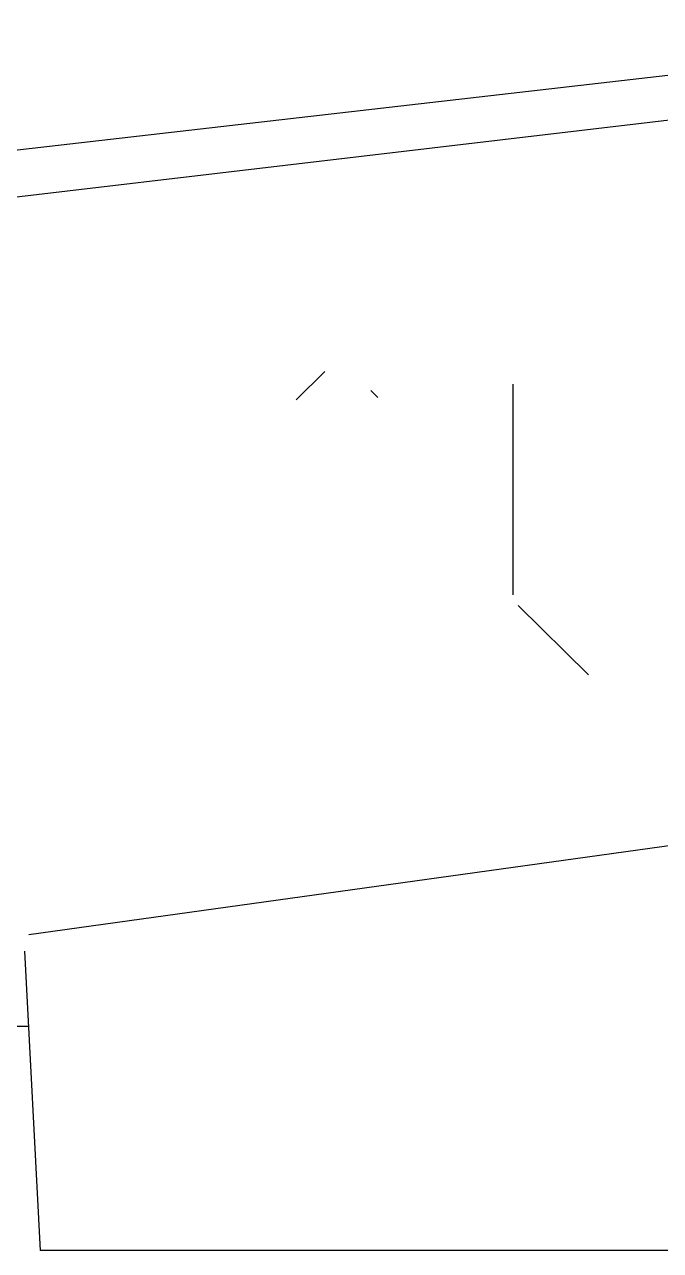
# Model space of a CAD drawing. Extents: x 0 to 16296672895, y -37409619871 to 0.
# Drawn here: x 16296672113.44 to 16296672122.43, y -37409617889.7 to -37409617872.37 of the extents above; entities that cross this region are included whole.
import ezdxf

# ---------------------------------------------------------------- set-up
doc = ezdxf.new("R2010")
doc.units = 0
doc.header["$LTSCALE"] = 10
doc.header["$MEASUREMENT"] = 0
doc.layers.add('1', color=7, linetype='CONTINUOUS')

msp = doc.modelspace()

# ---------------------------------------------------------------- linework, layer by layer
at = {"layer": '1', "color": 7, "linetype": 'Continuous'}
for p, q in [((16296672117.280609, -37409617877.673897), (16296672117.68626, -37409617877.271538)), ((16296672118.338659, -37409617877.540421), (16296672118.43786, -37409617877.638008)), ((16296672120.343109, -37409617877.450821), (16296672120.343109, -37409617880.426514)), ((16296672120.421391, -37409617880.581139), (16296672121.413151, -37409617881.556763)), ((16296672113.441669, -37409617885.467522), (16296672113.66329, -37409617889.696297)), ((16296672113.497641, -37409617886.527969), (16296672107.5161, -37409617886.527969)), ((16296672129.843109, -37409617889.696297), (16296672113.66329, -37409617889.696297))]:
    msp.add_line(p, q, dxfattribs=at)
for points in [[(16296672109.56115, -37409617874.571762, 0), (16296672109.779131, -37409617874.293831, 0), (16296672110.292681, -37409617874.019279, 0), (16296672111.09763, -37409617873.750938, 0), (16296672112.189079, -37409617873.496727, 0), (16296672113.555389, -37409617873.258652, 0), (16296672115.17975, -37409617873.040169, 0), (16296672118.055161, -37409617872.760986, 0), (16296672121.36919, -37409617872.548607, 0), (16296672124.991501, -37409617872.415497, 0), (16296672128.776649, -37409617872.366409, 0)], [(16296672127.43936, -37409617873.143784, 0), (16296672124.13707, -37409617873.217941, 0), (16296672120.994961, -37409617873.37204, 0), (16296672118.117359, -37409617873.601227, 0), (16296672115.599091, -37409617873.89756, 0), (16296672113.52536, -37409617874.251556, 0), (16296672111.96257, -37409617874.651138, 0), (16296672110.965799, -37409617875.08329, 0), (16296672110.565041, -37409617875.533539, 0)], [(16296672122.948811, -37409617873.38549, 0), (16296672122.369381, -37409617873.422256, 0), (16296672121.802059, -37409617873.461983, 0), (16296672121.247801, -37409617873.504547, 0), (16296672120.707479, -37409617873.549942, 0), (16296672120.18199, -37409617873.598053, 0), (16296672119.672171, -37409617873.648819, 0), (16296672119.17885, -37409617873.702148, 0), (16296672118.702829, -37409617873.757957, 0), (16296672118.24489, -37409617873.816147, 0), (16296672117.805771, -37409617873.876663, 0), (16296672117.386169, -37409617873.939346, 0), (16296672116.98679, -37409617874.004143, 0), (16296672116.608259, -37409617874.070923, 0), (16296672116.251209, -37409617874.139587, 0), (16296672115.91622, -37409617874.21003, 0), (16296672115.603809, -37409617874.28212, 0), (16296672115.31451, -37409617874.355759, 0), (16296672115.04879, -37409617874.430809, 0), (16296672114.80706, -37409617874.507156, 0), (16296672114.589741, -37409617874.584686, 0), (16296672114.39715, -37409617874.663269, 0), (16296672114.229639, -37409617874.742767, 0), (16296672114.08745, -37409617874.823067, 0), (16296672113.970819, -37409617874.904007, 0), (16296672113.87995, -37409617874.985497, 0), (16296672113.81498, -37409617875.06739, 0), (16296672113.776011, -37409617875.149544, 0), (16296672113.763109, -37409617875.231819, 0), (16296672113.77631, -37409617875.314102, 0), (16296672113.815571, -37409617875.396263, 0), (16296672113.880831, -37409617875.478127, 0), (16296672113.971991, -37409617875.559624, 0), (16296672114.0889, -37409617875.640556, 0), (16296672114.231371, -37409617875.720848, 0), (16296672114.399179, -37409617875.800339, 0), (16296672114.592039, -37409617875.878906, 0), (16296672114.809641, -37409617875.956421, 0), (16296672115.05164, -37409617876.032761, 0), (16296672115.317631, -37409617876.107803, 0)], [(16296672122.82062, -37409617874.049492, 0), (16296672122.370741, -37409617874.08165, 0), (16296672121.929979, -37409617874.115791, 0), (16296672121.498859, -37409617874.151863, 0), (16296672121.077921, -37409617874.189827, 0), (16296672120.667669, -37409617874.22963, 0), (16296672120.2686, -37409617874.271233, 0), (16296672119.88121, -37409617874.314583, 0), (16296672119.50596, -37409617874.359627, 0), (16296672119.14332, -37409617874.406303, 0), (16296672118.79373, -37409617874.454559, 0), (16296672118.457609, -37409617874.504341, 0), (16296672118.13537, -37409617874.55558, 0), (16296672117.82741, -37409617874.608223, 0), (16296672117.5341, -37409617874.662193, 0), (16296672117.2558, -37409617874.71743, 0), (16296672116.992849, -37409617874.773872, 0), (16296672116.74556, -37409617874.831444, 0), (16296672116.51425, -37409617874.890083, 0), (16296672116.299179, -37409617874.949707, 0), (16296672116.100639, -37409617875.010246, 0), (16296672115.91884, -37409617875.071632, 0), (16296672115.75403, -37409617875.133789, 0), (16296672115.6064, -37409617875.19664, 0), (16296672115.47613, -37409617875.260109, 0), (16296672115.363371, -37409617875.324112, 0), (16296672115.26827, -37409617875.38858, 0), (16296672115.190941, -37409617875.45343, 0), (16296672115.131479, -37409617875.518593, 0), (16296672115.08996, -37409617875.583961, 0), (16296672115.06642, -37409617875.649483, 0), (16296672115.0609, -37409617875.715073, 0), (16296672115.07341, -37409617875.78064, 0), (16296672115.10393, -37409617875.846123, 0), (16296672115.15242, -37409617875.911423, 0), (16296672115.218821, -37409617875.976463, 0)], [(16296672122.61208, -37409617875.355003, 0), (16296672122.39908, -37409617875.37149, 0), (16296672122.188419, -37409617875.388474, 0), (16296672121.98015, -37409617875.405907, 0), (16296672121.774349, -37409617875.42382, 0), (16296672121.57107, -37409617875.442177, 0), (16296672121.37038, -37409617875.461014, 0), (16296672121.17234, -37409617875.480293, 0), (16296672120.977011, -37409617875.5, 0), (16296672120.78447, -37409617875.520149, 0), (16296672120.594761, -37409617875.540733, 0), (16296672120.40794, -37409617875.561729, 0), (16296672120.224079, -37409617875.583153, 0), (16296672120.043221, -37409617875.60498, 0), (16296672119.86544, -37409617875.627213, 0), (16296672119.690781, -37409617875.649841, 0), (16296672119.5193, -37409617875.672859, 0), (16296672119.351049, -37409617875.696259, 0), (16296672119.18609, -37409617875.720032, 0)], [(16296672119.18609, -37409617875.720032, 0), (16296672119.051571, -37409617875.740067, 0), (16296672118.91939, -37409617875.760353, 0), (16296672118.78957, -37409617875.780869, 0), (16296672118.66214, -37409617875.801643, 0), (16296672118.537121, -37409617875.822639, 0), (16296672118.414551, -37409617875.843872, 0), (16296672118.294439, -37409617875.865334, 0), (16296672118.17683, -37409617875.887009, 0), (16296672118.061741, -37409617875.908913, 0), (16296672117.9492, -37409617875.931023, 0), (16296672117.83922, -37409617875.953339, 0), (16296672117.73184, -37409617875.975861, 0), (16296672117.627081, -37409617875.998573, 0), (16296672117.52496, -37409617876.021492, 0), (16296672117.425501, -37409617876.044594, 0), (16296672117.32872, -37409617876.067871, 0), (16296672117.23464, -37409617876.091339, 0), (16296672117.14329, -37409617876.114967, 0), (16296672117.054689, -37409617876.138779, 0), (16296672116.968849, -37409617876.162743, 0), (16296672116.88578, -37409617876.186867, 0), (16296672116.805519, -37409617876.211143, 0), (16296672116.728081, -37409617876.235573, 0), (16296672116.653469, -37409617876.260132, 0), (16296672116.581711, -37409617876.284843, 0), (16296672116.51281, -37409617876.309669, 0), (16296672116.4468, -37409617876.334633, 0), (16296672116.38368, -37409617876.359711, 0), (16296672116.323469, -37409617876.384911, 0), (16296672116.266171, -37409617876.410217, 0), (16296672116.211821, -37409617876.435623, 0), (16296672116.1604, -37409617876.461143, 0), (16296672116.11195, -37409617876.486732, 0), (16296672116.06646, -37409617876.512428, 0), (16296672116.023951, -37409617876.5382, 0), (16296672115.984421, -37409617876.564049, 0), (16296672115.947889, -37409617876.589973, 0), (16296672115.91436, -37409617876.615952, 0), (16296672115.883841, -37409617876.641998, 0), (16296672115.85634, -37409617876.668098, 0), (16296672115.83186, -37409617876.694237, 0), (16296672115.8104, -37409617876.720444, 0), (16296672115.791981, -37409617876.746658, 0), (16296672115.7766, -37409617876.772919, 0), (16296672115.76425, -37409617876.79921, 0), (16296672115.75495, -37409617876.825508, 0), (16296672115.74869, -37409617876.85183, 0), (16296672115.74547, -37409617876.878159, 0), (16296672115.7453, -37409617876.904503, 0), (16296672115.74818, -37409617876.930817, 0)], [(16296672115.143351, -37409617875.922089, 0), (16296672115.143351, -37409617875.922089, 0), (16296672115.143351, -37409617875.922081, 0), (16296672115.14337, -37409617875.922081, 0), (16296672115.143721, -37409617875.922256, 0), (16296672115.149719, -37409617875.926239, 0), (16296672115.25103, -37409617876.004646, 0)], [(16296672115.249729, -37409617876.005432, 0), (16296672115.54987, -37409617876.378212, 0), (16296672115.73834, -37409617876.939903, 0)], [(16296672122.765249, -37409617875.989243, 0), (16296672122.351, -37409617876.02211, 0), (16296672121.94619, -37409617876.056831, 0), (16296672121.551331, -37409617876.093353, 0), (16296672121.166929, -37409617876.13163, 0), (16296672120.793461, -37409617876.171623, 0), (16296672120.43141, -37409617876.213257, 0), (16296672120.081209, -37409617876.256523, 0), (16296672119.74332, -37409617876.301331, 0), (16296672119.418171, -37409617876.347633, 0), (16296672119.10615, -37409617876.395378, 0), (16296672118.807671, -37409617876.444504, 0), (16296672118.52309, -37409617876.494926, 0), (16296672118.25279, -37409617876.546623, 0), (16296672117.997101, -37409617876.599487, 0), (16296672117.75634, -37409617876.653481, 0), (16296672117.530809, -37409617876.708527, 0), (16296672117.32081, -37409617876.764549, 0), (16296672117.126591, -37409617876.821503, 0), (16296672116.9484, -37409617876.879272, 0), (16296672116.786461, -37409617876.93782, 0), (16296672116.640989, -37409617876.997063, 0), (16296672116.51215, -37409617877.056923, 0), (16296672116.40012, -37409617877.117317, 0), (16296672116.305031, -37409617877.178177, 0), (16296672116.227011, -37409617877.239449, 0), (16296672116.166149, -37409617877.301033, 0), (16296672116.12254, -37409617877.362831, 0), (16296672116.09622, -37409617877.424797, 0), (16296672116.087219, -37409617877.486847, 0), (16296672116.09557, -37409617877.548889, 0), (16296672116.12125, -37409617877.610863, 0), (16296672116.164221, -37409617877.672684, 0), (16296672116.22443, -37409617877.734261, 0), (16296672116.301821, -37409617877.79554, 0)], [(16296672122.66259, -37409617876.384773, 0), (16296672122.185539, -37409617876.428162, 0), (16296672121.724689, -37409617876.474289, 0), (16296672121.281031, -37409617876.523064, 0), (16296672120.855511, -37409617876.574387, 0), (16296672120.449011, -37409617876.628143, 0), (16296672120.062401, -37409617876.684196, 0), (16296672119.696501, -37409617876.74247, 0), (16296672119.352079, -37409617876.802818, 0), (16296672119.029869, -37409617876.865112, 0), (16296672118.73056, -37409617876.92923, 0), (16296672118.454769, -37409617876.995033, 0), (16296672118.2031, -37409617877.062363, 0), (16296672117.97607, -37409617877.131104, 0), (16296672117.77417, -37409617877.201088, 0), (16296672117.59782, -37409617877.272186, 0), (16296672117.447399, -37409617877.344238, 0), (16296672117.323219, -37409617877.417099, 0), (16296672117.22555, -37409617877.490601, 0), (16296672117.154591, -37409617877.564598, 0), (16296672117.110491, -37409617877.638931, 0), (16296672117.093361, -37409617877.713448, 0), (16296672117.10322, -37409617877.787979, 0), (16296672117.140051, -37409617877.862381, 0), (16296672117.203779, -37409617877.936493, 0), (16296672117.29427, -37409617878.010139, 0), (16296672117.411329, -37409617878.083183, 0), (16296672117.554701, -37409617878.155457, 0), (16296672117.7241, -37409617878.226837, 0), (16296672117.919149, -37409617878.297142, 0), (16296672118.13945, -37409617878.366226, 0), (16296672118.384529, -37409617878.43396, 0), (16296672118.65387, -37409617878.500183, 0), (16296672118.946899, -37409617878.564774, 0), (16296672119.263, -37409617878.627563, 0), (16296672119.6015, -37409617878.688454, 0), (16296672119.961691, -37409617878.747292, 0), (16296672120.342791, -37409617878.803963, 0)], [(16296672122.619221, -37409617876.333817, 0), (16296672122.38448, -37409617876.353989, 0), (16296672122.153219, -37409617876.374786, 0), (16296672121.92556, -37409617876.396233, 0), (16296672121.701599, -37409617876.418289, 0), (16296672121.48144, -37409617876.440964, 0), (16296672121.26519, -37409617876.464233, 0), (16296672121.05295, -37409617876.488083, 0), (16296672120.84482, -37409617876.51252, 0), (16296672120.6409, -37409617876.537521, 0), (16296672120.441271, -37409617876.563072, 0), (16296672120.24604, -37409617876.589172, 0), (16296672120.0553, -37409617876.615799, 0), (16296672119.869129, -37409617876.642937, 0), (16296672119.68762, -37409617876.670593, 0), (16296672119.51086, -37409617876.69873, 0), (16296672119.33893, -37409617876.727364, 0), (16296672119.171909, -37409617876.756439, 0), (16296672119.009871, -37409617876.78598, 0), (16296672118.8529, -37409617876.815964, 0), (16296672118.701071, -37409617876.846359, 0), (16296672118.55444, -37409617876.877167, 0), (16296672118.41309, -37409617876.908379, 0), (16296672118.277081, -37409617876.939957, 0)], [(16296672120.02627, -37409617876.689697, 0), (16296672119.89152, -37409617876.718513, 0), (16296672119.76199, -37409617876.747688, 0), (16296672119.63777, -37409617876.777237, 0), (16296672119.518909, -37409617876.807152, 0), (16296672119.405479, -37409617876.837402, 0), (16296672119.297529, -37409617876.867973, 0), (16296672119.195141, -37409617876.898849, 0), (16296672119.098339, -37409617876.930023, 0), (16296672119.007179, -37409617876.961456, 0), (16296672118.92173, -37409617876.993149, 0), (16296672118.84202, -37409617877.025093, 0), (16296672118.768089, -37409617877.057251, 0), (16296672118.69998, -37409617877.089622, 0), (16296672118.637739, -37409617877.122177, 0), (16296672118.581381, -37409617877.154907, 0), (16296672118.530951, -37409617877.187798, 0), (16296672118.48646, -37409617877.220833, 0), (16296672118.447941, -37409617877.253967, 0), (16296672118.415421, -37409617877.287216, 0), (16296672118.388901, -37409617877.320557, 0), (16296672118.36841, -37409617877.353958, 0), (16296672118.353951, -37409617877.387413, 0), (16296672118.34553, -37409617877.420898, 0), (16296672118.343149, -37409617877.454407, 0), (16296672118.346821, -37409617877.487907, 0), (16296672118.356529, -37409617877.521393, 0), (16296672118.37229, -37409617877.554832, 0), (16296672118.39407, -37409617877.588226, 0), (16296672118.421881, -37409617877.621536, 0), (16296672118.455681, -37409617877.654778, 0), (16296672118.49548, -37409617877.687897, 0), (16296672118.541241, -37409617877.720886, 0), (16296672118.592951, -37409617877.753754, 0), (16296672118.65057, -37409617877.786453, 0), (16296672118.714069, -37409617877.818962, 0), (16296672118.783421, -37409617877.851288, 0), (16296672118.858589, -37409617877.883408, 0), (16296672118.939541, -37409617877.915291, 0), (16296672119.02622, -37409617877.946938, 0), (16296672119.11858, -37409617877.978317, 0), (16296672119.216579, -37409617878.009422, 0), (16296672119.320169, -37409617878.040237, 0), (16296672119.4293, -37409617878.07074, 0), (16296672119.54389, -37409617878.100906, 0), (16296672119.66391, -37409617878.130737, 0), (16296672119.78927, -37409617878.160217, 0), (16296672119.91992, -37409617878.189331, 0), (16296672120.05579, -37409617878.21804, 0), (16296672120.1968, -37409617878.246353, 0), (16296672120.34289, -37409617878.274246, 0)], [(16296672122.523239, -37409617876.681374, 0), (16296672122.336639, -37409617876.710968, 0), (16296672122.15745, -37409617876.741287, 0), (16296672121.985849, -37409617876.772324, 0), (16296672121.822001, -37409617876.804024, 0), (16296672121.666071, -37409617876.836349, 0), (16296672121.5182, -37409617876.869293, 0), (16296672121.37855, -37409617876.902802, 0), (16296672121.247259, -37409617876.936852, 0), (16296672121.124451, -37409617876.971413, 0), (16296672121.010241, -37409617877.006447, 0), (16296672120.904751, -37409617877.041924, 0), (16296672120.808081, -37409617877.077797, 0), (16296672120.720329, -37409617877.114037, 0), (16296672120.641569, -37409617877.15062, 0), (16296672120.571911, -37409617877.187492, 0), (16296672120.511391, -37409617877.224617, 0), (16296672120.460079, -37409617877.261993, 0), (16296672120.41803, -37409617877.29953, 0), (16296672120.385281, -37409617877.337219, 0), (16296672120.36186, -37409617877.375023, 0), (16296672120.347799, -37409617877.412903, 0), (16296672120.343109, -37409617877.450821, 0)], [(16296672115.76207, -37409617876.929268, 0), (16296672115.854719, -37409617877.276932, 0), (16296672116.04001, -37409617877.546677, 0), (16296672116.35939, -37409617877.831886, 0)], [(16296672118.277081, -37409617876.939957, 0), (16296672118.12656, -37409617876.976936, 0), (16296672117.98337, -37409617877.014381, 0), (16296672117.847589, -37409617877.052269, 0), (16296672117.719299, -37409617877.090584, 0), (16296672117.598591, -37409617877.12928, 0), (16296672117.485531, -37409617877.168358, 0), (16296672117.38018, -37409617877.207771, 0), (16296672117.282631, -37409617877.24752, 0), (16296672117.19293, -37409617877.28756, 0), (16296672117.11113, -37409617877.327873, 0), (16296672117.037279, -37409617877.368431, 0), (16296672116.971439, -37409617877.40921, 0), (16296672116.913639, -37409617877.450188, 0), (16296672116.863911, -37409617877.491341, 0), (16296672116.8223, -37409617877.532631, 0), (16296672116.78882, -37409617877.574043, 0), (16296672116.7635, -37409617877.615547, 0), (16296672116.746361, -37409617877.657127, 0), (16296672116.737391, -37409617877.698738, 0), (16296672116.73662, -37409617877.740372, 0), (16296672116.74403, -37409617877.78199, 0), (16296672116.75963, -37409617877.823578, 0), (16296672116.783409, -37409617877.865097, 0), (16296672116.81534, -37409617877.906532, 0), (16296672116.85541, -37409617877.947853, 0), (16296672116.903601, -37409617877.989029, 0), (16296672116.959881, -37409617878.030037, 0), (16296672117.0242, -37409617878.070862, 0), (16296672117.09654, -37409617878.111473, 0), (16296672117.17684, -37409617878.151817, 0), (16296672117.265051, -37409617878.191917, 0), (16296672117.36112, -37409617878.23172, 0), (16296672117.464991, -37409617878.271202, 0), (16296672117.576599, -37409617878.310341, 0), (16296672117.695869, -37409617878.349113, 0), (16296672117.822729, -37409617878.387497, 0), (16296672117.9571, -37409617878.425468, 0), (16296672118.0989, -37409617878.462997, 0), (16296672118.24803, -37409617878.500069, 0), (16296672118.404409, -37409617878.536652, 0), (16296672118.56794, -37409617878.572723, 0), (16296672118.73851, -37409617878.608269, 0), (16296672118.916031, -37409617878.643257, 0), (16296672119.100361, -37409617878.677673, 0), (16296672119.29142, -37409617878.711487, 0), (16296672119.489059, -37409617878.744698, 0), (16296672119.69318, -37409617878.777267, 0), (16296672119.903629, -37409617878.809174, 0), (16296672120.1203, -37409617878.840401, 0), (16296672120.34304, -37409617878.870934, 0)], [(16296672118.74052, -37409617876.92704, 0), (16296672118.683809, -37409617876.940811, 0), (16296672118.62816, -37409617876.954651, 0), (16296672118.57357, -37409617876.968567, 0), (16296672118.52005, -37409617876.982536, 0), (16296672118.4676, -37409617876.996582, 0), (16296672118.416229, -37409617877.010689, 0), (16296672118.36595, -37409617877.024857, 0), (16296672118.31675, -37409617877.039093, 0), (16296672118.26865, -37409617877.053383, 0), (16296672118.221649, -37409617877.067734, 0), (16296672118.175739, -37409617877.082153, 0), (16296672118.130951, -37409617877.096611, 0), (16296672118.087259, -37409617877.11113, 0), (16296672118.044689, -37409617877.125702, 0), (16296672118.003229, -37409617877.140327, 0), (16296672117.9629, -37409617877.154999, 0), (16296672117.9237, -37409617877.169724, 0), (16296672117.88563, -37409617877.184486, 0), (16296672117.84869, -37409617877.199318, 0), (16296672117.812889, -37409617877.21418, 0), (16296672117.778219, -37409617877.229088, 0), (16296672117.744711, -37409617877.244034, 0), (16296672117.712339, -37409617877.259033, 0), (16296672117.68112, -37409617877.274063, 0), (16296672117.651051, -37409617877.289124, 0), (16296672117.622141, -37409617877.30423, 0), (16296672117.594391, -37409617877.319366, 0), (16296672117.567801, -37409617877.334541, 0), (16296672117.542379, -37409617877.349747, 0), (16296672117.51812, -37409617877.364967, 0), (16296672117.495029, -37409617877.380241, 0), (16296672117.47311, -37409617877.395538, 0), (16296672117.45236, -37409617877.410858, 0), (16296672117.432791, -37409617877.426201, 0), (16296672117.414391, -37409617877.441566, 0), (16296672117.397181, -37409617877.456947, 0), (16296672117.38114, -37409617877.472366, 0), (16296672117.366289, -37409617877.487793, 0), (16296672117.352619, -37409617877.503242, 0), (16296672117.34013, -37409617877.518707, 0), (16296672117.328831, -37409617877.53418, 0), (16296672117.31872, -37409617877.549667, 0), (16296672117.30979, -37409617877.565178, 0), (16296672117.30205, -37409617877.580688, 0), (16296672117.2955, -37409617877.596207, 0), (16296672117.29014, -37409617877.61174, 0), (16296672117.285971, -37409617877.627274, 0), (16296672117.283001, -37409617877.642807, 0), (16296672117.28121, -37409617877.658363, 0), (16296672117.280609, -37409617877.673897, 0)], [(16296672118.32513, -37409617877.528397, 0), (16296672118.22629, -37409617877.379417, 0), (16296672118.233061, -37409617877.229736, 0), (16296672118.558081, -37409617876.933296, 0)], [(16296672118.49024, -37409617877.01133, 0), (16296672118.50589, -37409617876.99572, 0), (16296672118.518961, -37409617876.983467, 0)], [(16296672118.386351, -37409617877.043556, 0), (16296672118.38695, -37409617877.035843, 0), (16296672118.3876, -37409617877.02977, 0)], [(16296672117.74522, -37409617877.243828, 0), (16296672117.747339, -37409617877.255768, 0), (16296672117.750191, -37409617877.267723, 0), (16296672117.753771, -37409617877.279663, 0), (16296672117.75808, -37409617877.291588, 0), (16296672117.763121, -37409617877.30352, 0), (16296672117.768881, -37409617877.315437, 0), (16296672117.775379, -37409617877.327362, 0), (16296672117.78261, -37409617877.339272, 0), (16296672117.79056, -37409617877.351173, 0), (16296672117.79925, -37409617877.363083, 0), (16296672117.808661, -37409617877.374962, 0), (16296672117.81879, -37409617877.386833, 0), (16296672117.829651, -37409617877.398697, 0), (16296672117.84124, -37409617877.410561, 0), (16296672117.853559, -37409617877.422401, 0), (16296672117.86659, -37409617877.434227, 0), (16296672117.88035, -37409617877.446053, 0), (16296672117.894831, -37409617877.457863, 0), (16296672117.91004, -37409617877.46965, 0), (16296672117.925961, -37409617877.481422, 0), (16296672117.94261, -37409617877.493179, 0), (16296672117.95997, -37409617877.504921, 0), (16296672117.97805, -37409617877.516647, 0), (16296672117.99684, -37409617877.528358, 0), (16296672118.016359, -37409617877.540039, 0), (16296672118.036579, -37409617877.551712, 0), (16296672118.05752, -37409617877.563347, 0), (16296672118.07917, -37409617877.574982, 0), (16296672118.10153, -37409617877.586594, 0), (16296672118.124599, -37409617877.598167, 0), (16296672118.14838, -37409617877.609734, 0), (16296672118.172859, -37409617877.621262, 0), (16296672118.19805, -37409617877.632767, 0), (16296672118.22394, -37409617877.644257, 0), (16296672118.25053, -37409617877.655724, 0), (16296672118.277821, -37409617877.667152, 0), (16296672118.30582, -37409617877.678558, 0), (16296672118.334499, -37409617877.689934, 0), (16296672118.36389, -37409617877.701286, 0), (16296672118.393961, -37409617877.712601, 0), (16296672118.42473, -37409617877.723892, 0), (16296672118.45619, -37409617877.735153, 0), (16296672118.488331, -37409617877.746384, 0), (16296672118.52116, -37409617877.757584, 0), (16296672118.55467, -37409617877.768738, 0), (16296672118.588869, -37409617877.779861, 0), (16296672118.623739, -37409617877.790962, 0), (16296672118.6593, -37409617877.802017, 0), (16296672118.69552, -37409617877.813042, 0), (16296672118.73242, -37409617877.824043, 0)], [(16296672118.365971, -37409617877.562538, 0), (16296672117.991739, -37409617877.366753, 0), (16296672117.81546, -37409617877.209717, 0)], [(16296672117.097601, -37409617877.680496, 0), (16296672117.099689, -37409617877.704002, 0), (16296672117.104469, -37409617877.727493, 0), (16296672117.111931, -37409617877.750977, 0), (16296672117.12208, -37409617877.774437, 0), (16296672117.134899, -37409617877.79789, 0), (16296672117.1504, -37409617877.821312, 0), (16296672117.16857, -37409617877.844704, 0), (16296672117.189409, -37409617877.86805, 0), (16296672117.212919, -37409617877.891373, 0), (16296672117.23908, -37409617877.914627, 0), (16296672117.2679, -37409617877.937843, 0), (16296672117.29937, -37409617877.961014, 0), (16296672117.333481, -37409617877.984108, 0), (16296672117.37023, -37409617878.007141, 0), (16296672117.409599, -37409617878.030113, 0), (16296672117.45159, -37409617878.052994, 0), (16296672117.496189, -37409617878.075813, 0), (16296672117.54339, -37409617878.098534, 0), (16296672117.59318, -37409617878.121162, 0), (16296672117.64555, -37409617878.1437, 0), (16296672117.700491, -37409617878.166153, 0), (16296672117.75798, -37409617878.188477, 0), (16296672117.818029, -37409617878.210716, 0), (16296672117.8806, -37409617878.232826, 0), (16296672117.94569, -37409617878.254829, 0), (16296672118.01329, -37409617878.276703, 0), (16296672118.08338, -37409617878.298447, 0), (16296672118.155951, -37409617878.320084, 0), (16296672118.23098, -37409617878.341553, 0), (16296672118.308451, -37409617878.3629, 0), (16296672118.38835, -37409617878.384087, 0), (16296672118.470671, -37409617878.405144, 0), (16296672118.55538, -37409617878.426033, 0), (16296672118.642469, -37409617878.44677, 0), (16296672118.731911, -37409617878.467339, 0), (16296672118.8237, -37409617878.487747, 0), (16296672118.91781, -37409617878.50798, 0), (16296672119.014219, -37409617878.528038, 0), (16296672119.1129, -37409617878.547913, 0), (16296672119.21385, -37409617878.567596, 0), (16296672119.317039, -37409617878.587112, 0), (16296672119.42244, -37409617878.606422, 0), (16296672119.530041, -37409617878.625542, 0), (16296672119.639811, -37409617878.644447, 0), (16296672119.75173, -37409617878.66317, 0), (16296672119.86577, -37409617878.681671, 0), (16296672119.98192, -37409617878.699966, 0), (16296672120.10014, -37409617878.71804, 0), (16296672120.220421, -37409617878.735893, 0), (16296672120.34272, -37409617878.753517, 0)], [(16296672117.280609, -37409617877.673897, 0), (16296672117.281891, -37409617877.696671, 0), (16296672117.28573, -37409617877.719437, 0), (16296672117.29212, -37409617877.742203, 0), (16296672117.30106, -37409617877.764938, 0), (16296672117.312559, -37409617877.787666, 0), (16296672117.326611, -37409617877.810364, 0), (16296672117.343201, -37409617877.833038, 0), (16296672117.362341, -37409617877.855682, 0), (16296672117.38402, -37409617877.878281, 0), (16296672117.40823, -37409617877.900848, 0), (16296672117.434971, -37409617877.923363, 0), (16296672117.464239, -37409617877.945831, 0), (16296672117.496031, -37409617877.968239, 0), (16296672117.530331, -37409617877.990593, 0), (16296672117.567141, -37409617878.012878, 0), (16296672117.606449, -37409617878.035103, 0), (16296672117.648239, -37409617878.057243, 0), (16296672117.69252, -37409617878.0793, 0), (16296672117.739269, -37409617878.101288, 0), (16296672117.788481, -37409617878.123177, 0), (16296672117.840151, -37409617878.144989, 0), (16296672117.89426, -37409617878.166687, 0), (16296672117.9508, -37409617878.188301, 0), (16296672118.00976, -37409617878.209808, 0), (16296672118.071131, -37409617878.231201, 0), (16296672118.13489, -37409617878.252487, 0), (16296672118.20104, -37409617878.273643, 0), (16296672118.26956, -37409617878.294693, 0), (16296672118.340429, -37409617878.315613, 0), (16296672118.413639, -37409617878.336388, 0), (16296672118.48918, -37409617878.35704, 0), (16296672118.56703, -37409617878.377548, 0), (16296672118.647181, -37409617878.397919, 0), (16296672118.729601, -37409617878.418137, 0), (16296672118.81428, -37409617878.43821, 0), (16296672118.901211, -37409617878.458122, 0), (16296672118.99037, -37409617878.477867, 0), (16296672119.08173, -37409617878.497459, 0), (16296672119.175289, -37409617878.516876, 0), (16296672119.271009, -37409617878.536133, 0), (16296672119.368891, -37409617878.555206, 0), (16296672119.468901, -37409617878.574097, 0), (16296672119.57102, -37409617878.592819, 0), (16296672119.67523, -37409617878.611343, 0), (16296672119.781509, -37409617878.629677, 0), (16296672119.889839, -37409617878.64782, 0), (16296672120.000191, -37409617878.665756, 0), (16296672120.112551, -37409617878.683502, 0), (16296672120.226879, -37409617878.701042, 0), (16296672120.34318, -37409617878.718369, 0)], [(16296672116.35939, -37409617877.831886, 0), (16296672117.15341, -37409617878.228241, 0), (16296672118.170719, -37409617878.517387, 0), (16296672119.166719, -37409617878.71299, 0), (16296672120.338091, -37409617878.886139, 0)], [(16296672122.49942, -37409617879.660728, 0), (16296672122.298889, -37409617879.692879, 0), (16296672122.107071, -37409617879.725883, 0), (16296672121.924191, -37409617879.759682, 0), (16296672121.75045, -37409617879.79425, 0), (16296672121.58606, -37409617879.829559, 0), (16296672121.4312, -37409617879.865547, 0), (16296672121.286051, -37409617879.902191, 0), (16296672121.150789, -37409617879.939438, 0), (16296672121.02557, -37409617879.977249, 0), (16296672120.910521, -37409617880.015572, 0), (16296672120.805799, -37409617880.054367, 0), (16296672120.71151, -37409617880.093613, 0), (16296672120.62776, -37409617880.133217, 0), (16296672120.554661, -37409617880.17318, 0), (16296672120.492279, -37409617880.213417, 0), (16296672120.44071, -37409617880.253922, 0), (16296672120.39999, -37409617880.294617, 0), (16296672120.370171, -37409617880.335457, 0), (16296672120.351299, -37409617880.376411, 0), (16296672120.34338, -37409617880.417419, 0), (16296672120.346439, -37409617880.458443, 0), (16296672120.36046, -37409617880.49942, 0), (16296672120.385441, -37409617880.540321, 0), (16296672120.421329, -37409617880.581093, 0)], [(16296672112.654369, -37409617883.77327, 0), (16296672111.78059, -37409617883.528877, 0), (16296672111.1192, -37409617883.273773, 0), (16296672110.522381, -37409617882.858597, 0), (16296672110.4363, -37409617882.678879, 0), (16296672110.452721, -37409617882.49884, 0), (16296672110.79063, -37409617882.141563, 0), (16296672111.471319, -37409617881.814346, 0), (16296672112.493429, -37409617881.502098, 0), (16296672113.524071, -37409617881.271011, 0), (16296672114.740629, -37409617881.05526, 0), (16296672117.33313, -37409617880.716072, 0), (16296672120.38229, -37409617880.44619, 0)], [(16296672122.58613, -37409617880.856056, 0), (16296672122.415779, -37409617880.893188, 0), (16296672122.2572, -37409617880.93116, 0), (16296672122.11064, -37409617880.969887, 0), (16296672121.97632, -37409617881.009354, 0), (16296672121.85446, -37409617881.049438, 0), (16296672121.745251, -37409617881.090118, 0), (16296672121.64887, -37409617881.131317, 0), (16296672121.56547, -37409617881.172974, 0), (16296672121.495171, -37409617881.215019, 0), (16296672121.438101, -37409617881.257393, 0), (16296672121.394329, -37409617881.300003, 0), (16296672121.363951, -37409617881.342812, 0), (16296672121.347, -37409617881.385742, 0), (16296672121.3435, -37409617881.428719, 0), (16296672121.35347, -37409617881.471687, 0), (16296672121.376881, -37409617881.514557, 0), (16296672121.413691, -37409617881.557289, 0), (16296672121.46386, -37409617881.5998, 0), (16296672121.5273, -37409617881.642014, 0), (16296672121.60391, -37409617881.683884, 0), (16296672121.693569, -37409617881.725327, 0), (16296672121.796129, -37409617881.766289, 0), (16296672121.91144, -37409617881.806686, 0), (16296672122.03931, -37409617881.846489, 0), (16296672122.179541, -37409617881.885597, 0), (16296672122.331909, -37409617881.923973, 0), (16296672122.49617, -37409617881.961548, 0)], [(16296672129.843109, -37409617882.963509, 0), (16296672126.224131, -37409617883.024933, 0), (16296672122.78653, -37409617883.205193, 0), (16296672119.69713, -37409617883.495628, 0), (16296672117.617531, -37409617883.791199, 0), (16296672115.91083, -37409617884.136436, 0), (16296672114.625441, -37409617884.520233, 0), (16296672113.72279, -37409617884.990372, 0), (16296672113.50351, -37409617885.232224, 0), (16296672113.4422, -37409617885.475777, 0)]]:
    msp.add_polyline3d(points, dxfattribs=at)

doc.saveas('drawing.dxf')
